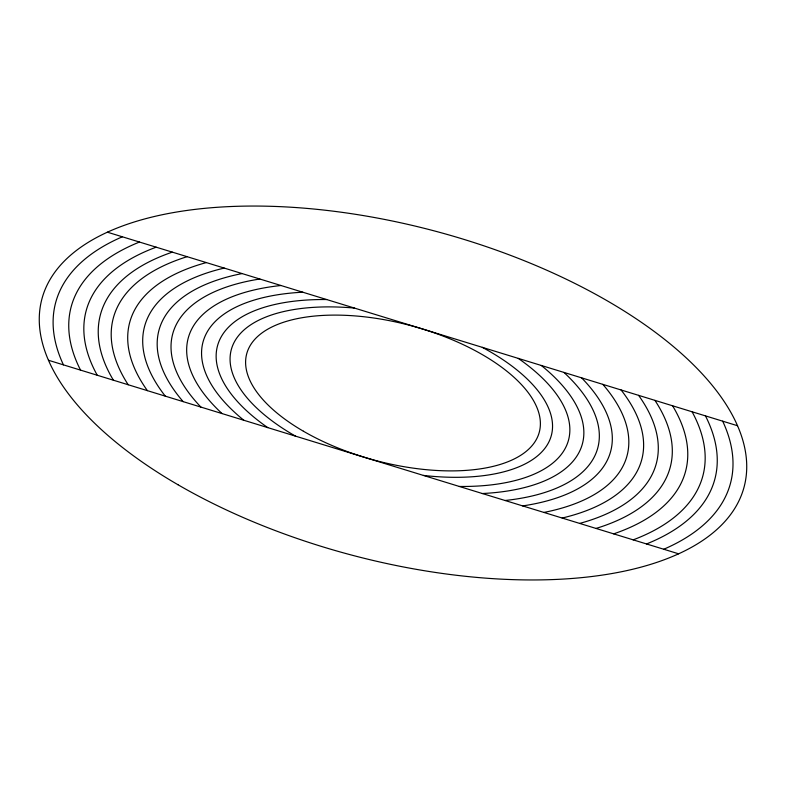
<?xml version="1.0" encoding="UTF-8"?>
<svg xmlns="http://www.w3.org/2000/svg" width="786" height="786" viewBox="0 0 786 786"><rect width="100%" height="100%" fill="white"/><g stroke="black" fill="none" stroke-linecap="round" stroke-linejoin="round"><path stroke-width="1.18" d="M107.387 232.194L737.533 425.737M48.467 360.263L678.613 553.806M518.249 358.387A181.723 83.63 15 0 1 459.338 486.455M267.751 427.613A181.723 83.63 15 0 1 326.662 299.545M563.955 372.426A212.014 97.572 15 0 1 505.034 500.495M222.045 413.574A212.014 97.572 15 0 1 280.966 285.505M602.833 384.364A242.304 111.504 15 0 1 543.912 512.433M183.167 401.636A242.304 111.504 15 0 1 242.088 273.567M638.596 395.348A272.595 125.446 15 0 1 579.675 523.417M147.404 390.652A272.595 125.446 15 0 1 206.325 262.583M672.59 405.792A302.875 139.387 15 0 1 613.67 533.861M113.41 380.208A302.875 139.387 15 0 1 172.331 252.139M705.455 415.882A333.166 153.319 15 0 1 646.534 543.951M80.545 370.118A333.166 153.319 15 0 1 139.466 242.049M541.279 365.461A196.107 90.252 15 0 1 482.358 493.529M482.299 347.343A163.93 75.436 15 0 1 549.326 441.015A163.93 75.436 15 0 1 423.379 475.412M581.591 377.84A225.346 103.703 15 0 1 522.67 505.909M621.068 389.964A257.513 118.509 15 0 1 562.157 518.043M654.935 400.369A286.988 132.077 15 0 1 596.014 528.438M692.093 411.785A320.757 147.611 15 0 1 633.182 539.854M722.678 421.178A349.357 160.776 15 0 1 663.757 549.247M295.487 436.132A167.408 77.038 15 0 1 233.354 343.963A167.408 77.038 15 0 1 354.407 308.063M243.837 420.264A196.696 90.518 15 0 1 302.757 292.195M200.911 407.089A228.078 104.96 15 0 1 259.832 279.01M165.306 396.144A257.189 118.362 15 0 1 224.226 268.075M128.197 384.747A289.553 133.256 15 0 1 187.117 256.678M97.248 375.246A317.672 146.186 15 0 1 156.168 247.177M63.44 364.861A349.249 160.727 15 0 1 122.351 236.792M303.406 431.219A151.443 69.689 15 0 0 539.147 432.673A151.443 69.689 15 0 0 336.447 315.107A151.443 69.689 15 0 0 303.406 431.219M177.96 484.726A363.456 167.261 15 0 0 743.753 488.224A363.456 167.261 15 0 0 257.287 206.06A363.456 167.261 15 0 0 177.96 484.726"/></g></svg>
